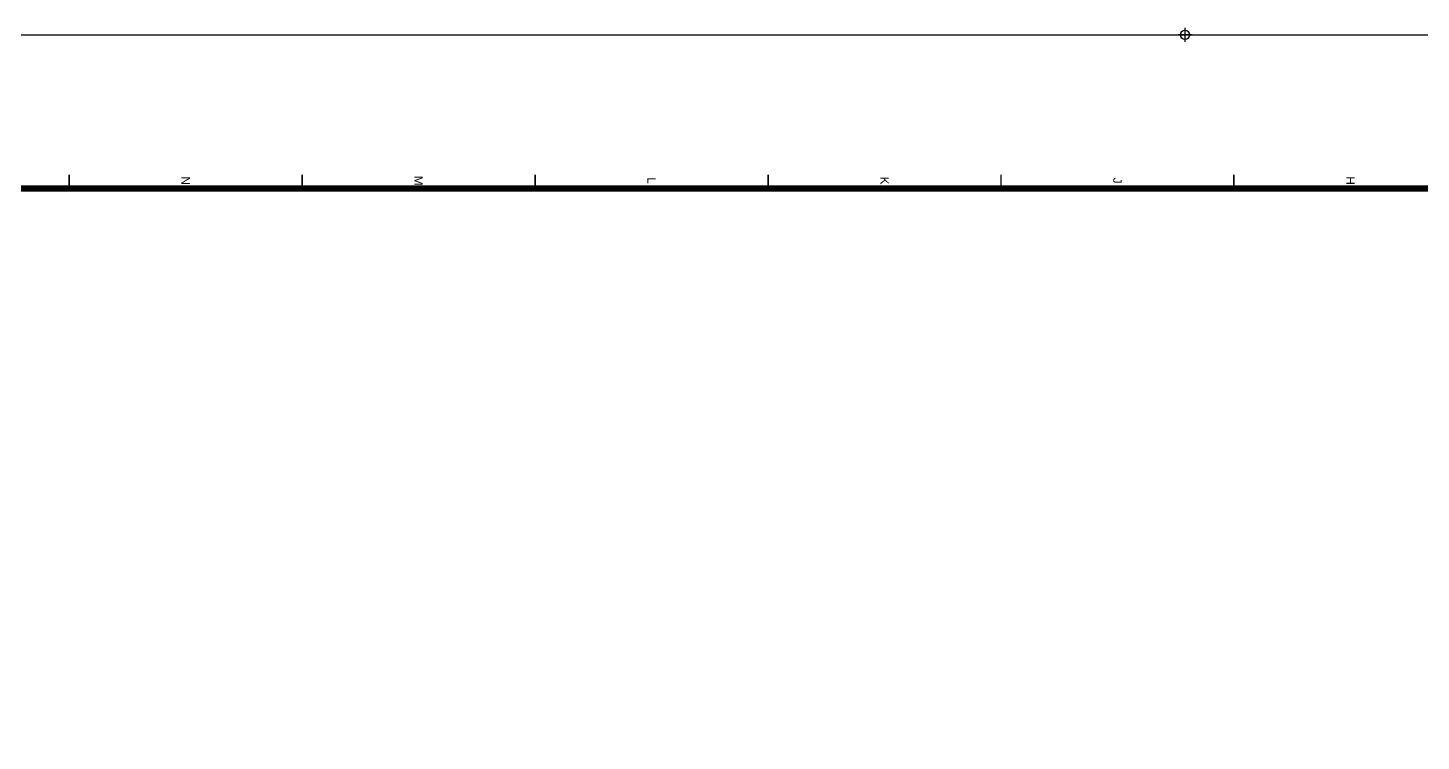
# Model space of a CAD drawing. Extents: x 447078 to 1776277, y 243534 to 519428.
# Drawn here: x 1372589 to 1417447, y 496457 to 519428 of the extents above; entities that cross this region are included whole.
import ezdxf
from ezdxf.enums import TextEntityAlignment as Align

# ---------------------------------------------------------------- set-up
doc = ezdxf.new("R2010")
doc.units = 0
doc.header["$LTSCALE"] = 1000
doc.header["$MEASUREMENT"] = 0
for name, color, linetype in [('G-0-XREF', 2, 'Continuous'), ('图框CCDI_B0GA0+0.00$0$G-ANNO-TEXT', 33, 'Continuous'), ('图框CCDI_B0GA0+0.00$0$G-BORD', 3, 'Continuous')]:
    doc.layers.add(name, color=color, linetype=linetype)
doc.styles.add('图框CCDI_B0GA0+0.00$0$CCDI_T_G01', font='')
doc.styles.get('图框CCDI_B0GA0+0.00$0$CCDI_T_G01').set_extended_font_data('Arial')

# ---------------------------------------------------------------- blocks, each defined once
blk = doc.blocks.new('图框CCDI_B0GA0+0.00$0$MidPoitent')
for p, q in [((-1.5, 0), (1.5, 0)), ((0, -1.5), (0, 1.5))]:
    blk.add_line(p, q)
blk.add_circle((0, 0), 1)
blk = doc.blocks.new('图框CCDI_B0GA0+0.00')
at = {"layer": '图框CCDI_B0GA0+0.00$0$G-BORD'}
for p, q in [((3300, 43100), (3050, 43100)), ((3300, 43100), (3050, 43100)), ((3300, 38100), (3050, 38100)), ((3300, 38100), (3050, 38100)), ((3300, 33100), (3050, 33100)), ((3300, 33100), (3050, 33100)), ((3300, 28100), (3050, 28100)), ((3300, 28100), (3050, 28100))]:
    blk.add_line(p, q, dxfattribs=at)
blk.add_lwpolyline([(0, 84100), (118900, 84100), (118900, 0), (0, 0)], close=True, dxfattribs=at)
at = {"layer": '图框CCDI_B0GA0+0.00$0$G-BORD', "const_width": 140}
blk.add_lwpolyline([(3300, 83100), (117900, 83100), (117900, 1000), (3300, 1000)], close=True, dxfattribs=at)
at = {"layer": '图框CCDI_B0GA0+0.00$0$G-BORD', "const_width": 35}
for points in [[(3300, 43100), (3000, 43100)], [(3300, 38100), (3000, 38100)], [(3300, 33100), (3000, 33100)], [(3300, 28100), (3000, 28100)], [(3300, 23100), (3000, 23100)], [(3300, 18100), (3000, 18100)]]:
    blk.add_lwpolyline(points, dxfattribs=at)
at = {"layer": '图框CCDI_B0GA0+0.00$0$G-BORD', "xscale": 100, "yscale": 100, "zscale": 100, "rotation": 180}
blk.add_blockref('图框CCDI_B0GA0+0.00$0$MidPoitent', (0, 42050), dxfattribs=at)
at = {"layer": '图框CCDI_B0GA0+0.00$0$G-ANNO-TEXT', "style": '图框CCDI_B0GA0+0.00$0$CCDI_T_G01'}
for s, p in [('H', (3130, 45600)), ('J', (3130, 40600)), ('K', (3130, 35600)), ('L', (3130, 30600)), ('M', (3130, 25600)), ('N', (3130, 20600))]:
    blk.add_text(s, height=180, dxfattribs=at).set_placement(p, align=Align.MIDDLE_CENTER)

msp = doc.modelspace()

# ---------------------------------------------------------------- block references
at = {"layer": 'G-0-XREF', "xscale": 1.5, "yscale": 1.5, "zscale": 1.5, "rotation": 270}
msp.add_blockref('图框CCDI_B0GA0+0.00', (1346770.2, 519203.4), dxfattribs=at)

doc.saveas('drawing.dxf')
